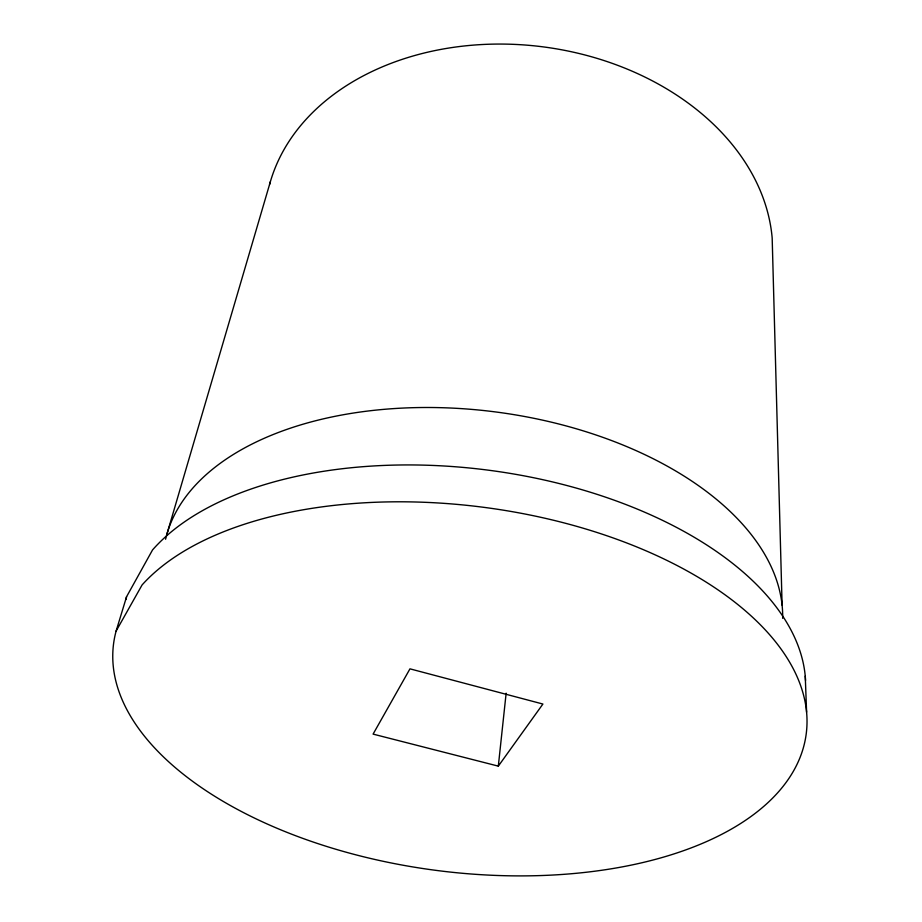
<?xml version="1.0" encoding="UTF-8"?>
<svg xmlns="http://www.w3.org/2000/svg" width="922" height="922" viewBox="0 0 922 922"><rect width="100%" height="100%" fill="white"/><g stroke="black" fill="none" stroke-linecap="round" stroke-linejoin="round"><path stroke-width="1.38" d="M498.318 766.136L542.908 704.039L409.967 668.842L373.087 734.108L498.318 766.136L506.143 693.194M167.066 533.631L270.365 181.703M116.114 631.063L142.08 584.951A349.242 183.086 7.4 0 1 719.771 591.094A349.242 183.086 7.4 0 1 560.08 874.598A349.242 183.086 7.4 0 1 116.114 631.063L126.579 596.707L152.545 549.927A343.341 185.829 7.4 0 1 530.703 477.147A343.341 185.829 7.4 0 1 805.551 680.448M805.252 676.137L806.6 712.141M782.098 605.132L772.175 238.003A255.002 191.085 7.4 0 0 535.463 45.962A255.002 191.085 7.4 0 0 269.581 184.504M165.603 539.232A311.624 178.96 7.4 0 1 494.941 411.857A311.624 178.96 7.4 0 1 782.663 618.316M125.853 599.542A343.341 185.829 7.4 0 1 126.579 596.707"/></g></svg>
